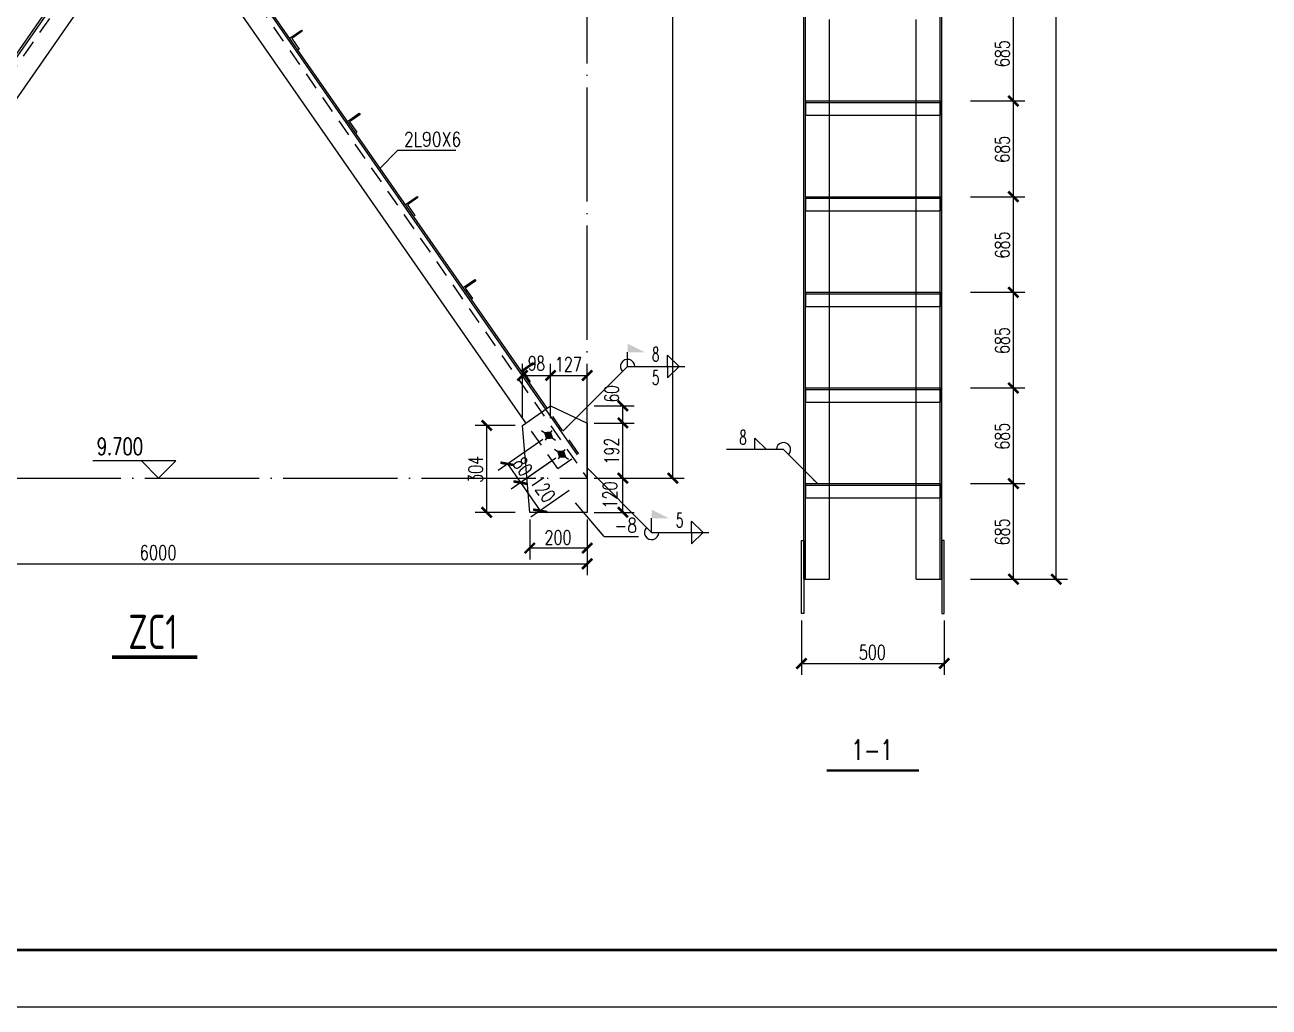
# Model space of a CAD drawing. Extents: x -1389621 to 57380, y -92505 to 283644.
# Drawn here: x -17409 to 8722, y 132267 to 152903 of the extents above; entities that cross this region are included whole.
import ezdxf
from ezdxf.enums import TextEntityAlignment as Align

# ---------------------------------------------------------------- set-up
doc = ezdxf.new("R2010")
doc.units = 0
doc.header["$LTSCALE"] = 100
doc.header["$MEASUREMENT"] = 0
doc.linetypes.add('2', pattern=[5, 3, -2])
doc.linetypes.add('DOTE', pattern=[2.42, 2, -0.2, 0.02, -0.2])
for name, color, linetype in [('10', 7, 'CONTINUOUS'), ('180', 253, '2'), ('BORDER', 7, 'CONTINUOUS'), ('DIM_ELEV', 3, 'CONTINUOUS'), ('DOTE', 1, 'DOTE'), ('TDB_文字', 3, 'CONTINUOUS'), ('TEXT', 7, 'CONTINUOUS'), ('尺寸标注', 253, 'CONTINUOUS'), ('焊缝标注', 253, 'CONTINUOUS')]:
    doc.layers.add(name, color=color, linetype=linetype)
doc.layers.add('PUB_TEXT', color=7, linetype='CONTINUOUS', lineweight=15)
doc.styles.add('_TCH_DIM', font='SIMPLEX', dxfattribs={"bigfont": 'GBCBIG'})
doc.styles.add('HZDX', font='txt.shx', dxfattribs={"width": 0.8, "bigfont": 'hztxt.shx'})
doc.styles.get("Standard").update_dxf_attribs({"font": 'txt', "height": 3, "bigfont": 'hztxt'})
doc.styles.add('TSSD_REIN', font='Tssdeng.shx', dxfattribs={"width": 0.7, "bigfont": 'hztxt.shx'})

# ---------------------------------------------------------------- blocks, each defined once
blk = doc.blocks.new('A$C3BF32849')
at = {"layer": '10'}
for p, q in [((16335, 5977, 200), (16581, 5806, 200)), ((16515, 5974, 200), (16401, 5809, 200)), ((16563, 5649, 200), (16810, 5477, 200)), ((16744, 5645, 200), (16629, 5481, 200))]:
    blk.add_line(p, q, dxfattribs=at)
at = {"layer": '10', "color": 1, "const_width": 45, "elevation": 200}
for points in [[(16405, 5929), (16430, 5850), (16512, 5854), (16487, 5933), (16405, 5929)], [(16633, 5600), (16658, 5522), (16740, 5526), (16715, 5604), (16633, 5600)]]:
    blk.add_lwpolyline(points, dxfattribs=at)
at = {"layer": '10', "const_width": 15, "elevation": 200}
for points in [[(16466, 5891, 1), (16451, 5891, 1), (16466, 5891, 1)], [(16694, 5563, 1), (16679, 5563, 1), (16694, 5563, 1)]]:
    blk.add_lwpolyline(points, format="xyb", close=True, dxfattribs=at)
at = {"layer": '10', "color": 7, "const_width": 45, "elevation": 200}
blk.add_lwpolyline([(21324, 23), (22944, 23)], dxfattribs=at)
at = {"layer": '180', "color": 2, "linetype": 'ByBlock'}
for p, q in [((20924, 3373, 200), (20924, 28489, 200)), ((20954, 3373, 200), (20954, 28489, 200)), ((23314, 3373, 200), (23314, 28489, 200)), ((23344, 3373, 200), (23344, 28489, 200)), ((16642, 26172, 200), (2304, 5549, 200)), ((16964, 5549, 200), (10008, 15555, 200)), ((2835, 6365, 200), (9102, 15379, 200)), ((3205, 6108, 200), (9445, 15085, 200)), ((16433, 6365, 200), (10588, 14773, 200)), ((16064, 6108, 200), (10218, 14516, 200)), ((21374, 11745, 200), (21374, 13169, 200)), ((22894, 11745, 200), (22894, 13169, 200)), ((20954, 11745, 200), (23314, 11745, 200)), ((20954, 11745, 200), (20954, 11495, 200)), ((20954, 11720, 200), (23314, 11720, 200)), ((21374, 11495, 200), (21374, 11745, 200)), ((22894, 11495, 200), (22894, 11745, 200)), ((23314, 11745, 200), (23314, 11495, 200)), ((20954, 11495, 200), (23314, 11495, 200)), ((21374, 10070, 200), (21374, 11495, 200)), ((22894, 10070, 200), (22894, 11495, 200)), ((20954, 10070, 200), (23314, 10070, 200)), ((20954, 10070, 200), (20954, 9820, 200)), ((20954, 10045, 200), (23314, 10045, 200)), ((21374, 9820, 200), (21374, 10070, 200)), ((22894, 9820, 200), (22894, 10070, 200)), ((23314, 10070, 200), (23314, 9820, 200)), ((20954, 9820, 200), (23314, 9820, 200)), ((21374, 8396, 200), (21374, 9820, 200)), ((22894, 8396, 200), (22894, 9820, 200)), ((20954, 8396, 200), (23314, 8396, 200)), ((20954, 8396, 200), (20954, 8146, 200)), ((20954, 8371, 200), (23314, 8371, 200)), ((21374, 8146, 200), (21374, 8396, 200)), ((22894, 8146, 200), (22894, 8396, 200)), ((23314, 8396, 200), (23314, 8146, 200)), ((20954, 8146, 200), (23314, 8146, 200)), ((21374, 6721, 200), (21374, 8146, 200)), ((22894, 6721, 200), (22894, 8146, 200)), ((20954, 6721, 200), (23314, 6721, 200)), ((20954, 6721, 200), (20954, 6471, 200)), ((20954, 6696, 200), (23314, 6696, 200)), ((21374, 6471, 200), (21374, 6721, 200)), ((22894, 6471, 200), (22894, 6721, 200)), ((23314, 6721, 200), (23314, 6471, 200)), ((16002, 6066, 200), (16495, 6408, 200)), ((16495, 6408, 200), (17134, 6107, 200)), ((20954, 6471, 200), (23314, 6471, 200)), ((21374, 5047, 200), (21374, 6471, 200)), ((22894, 5047, 200), (22894, 6471, 200)), ((17134, 6107, 200), (17134, 4543, 200)), ((16130, 4543, 200), (16002, 6066, 200)), ((20954, 5047, 200), (23314, 5047, 200)), ((20954, 5047, 200), (20954, 4797, 200)), ((20954, 5022, 200), (23314, 5022, 200)), ((21374, 4797, 200), (21374, 5047, 200)), ((22894, 4797, 200), (22894, 5047, 200)), ((23314, 5047, 200), (23314, 4797, 200)), ((20954, 4797, 200), (23314, 4797, 200)), ((21374, 3373, 200), (21374, 4797, 200)), ((22894, 3373, 200), (22894, 4797, 200)), ((17134, 4543, 200), (16130, 4543, 200)), ((20884, 2773, 200), (20884, 4053, 200)), ((20884, 4053, 200), (20924, 4053, 200)), ((20924, 4053, 200), (20924, 2773, 200)), ((23384, 4053, 200), (23344, 4053, 200)), ((23344, 4053, 200), (23344, 2773, 200)), ((23384, 2773, 200), (23384, 4053, 200)), ((20924, 3373, 200), (21374, 3373, 200)), ((22894, 3373, 200), (23344, 3373, 200)), ((20924, 2773, 200), (20884, 2773, 200)), ((23344, 2773, 200), (23384, 2773, 200))]:
    blk.add_line(p, q, dxfattribs=at)
at = {"layer": '180'}
for p, q in [((2134, 5143, 200), (17134, 26718, 200)), ((9932, 15503, 200), (17134, 5143, 200))]:
    blk.add_line(p, q, dxfattribs=at)
at = {"layer": '180', "color": 2}
for p, q in [((11929, 12843, 200), (12135, 12986, 200)), ((12149, 12966, 200), (11964, 12837, 200)), ((12135, 12986, 200), (12149, 12966, 200)), ((11964, 12837, 200), (12093, 12652, 200)), ((12093, 12652, 200), (12072, 12638, 200)), ((12941, 11388, 200), (13147, 11531, 200)), ((13161, 11510, 200), (12976, 11382, 200)), ((12976, 11382, 200), (13105, 11197, 200)), ((13147, 11531, 200), (13161, 11510, 200)), ((13105, 11197, 200), (13084, 11183, 200)), ((13953, 9933, 200), (14158, 10075, 200)), ((14173, 10055, 200), (13988, 9926, 200)), ((14158, 10075, 200), (14173, 10055, 200)), ((13988, 9926, 200), (14116, 9742, 200)), ((14116, 9742, 200), (14096, 9727, 200)), ((14965, 8477, 200), (15170, 8620, 200)), ((15185, 8599, 200), (15000, 8471, 200)), ((15170, 8620, 200), (15185, 8599, 200)), ((15000, 8471, 200), (15128, 8286, 200)), ((15128, 8286, 200), (15108, 8272, 200)), ((15977, 7022, 200), (16182, 7164, 200)), ((16197, 7144, 200), (16012, 7015, 200)), ((16012, 7015, 200), (16140, 6831, 200)), ((16182, 7164, 200), (16197, 7144, 200)), ((16140, 6831, 200), (16120, 6816, 200)), ((16989, 5566, 200), (16433, 6365, 200)), ((16619, 5309, 200), (16064, 6108, 200)), ((16619, 5309, 200), (16989, 5566, 200))]:
    blk.add_line(p, q, dxfattribs=at)
at = {"layer": 'DOTE', "linetype": 'DOTE', "ltscale": 10}
for p, q in [((17134, 5143, 200), (17134, 26718, 200)), ((2134, 5143, 200), (17134, 5143, 200))]:
    blk.add_line(p, q, dxfattribs=at)
at = {"layer": 'TDB_文字', "const_width": 60, "elevation": -600}
blk.add_lwpolyline([(8816, 2008), (10310, 2008)], dxfattribs=at)
at = {"layer": '尺寸标注'}
for p, q in [((25344, 3373, 200), (25344, 28489, 200)), ((18634, 5143, 200), (18634, 26718, 200)), ((24594, 11745, 200), (24594, 13419, 200)), ((23844, 11745, 200), (24794, 11745, 200)), ((23844, 11745, 200), (24794, 11745, 200)), ((24594, 10070, 200), (24594, 11745, 200)), ((13817, 10880, -200), (13511, 10569, 200)), ((14837, 10880, -200), (13817, 10880, -200)), ((23844, 10070, 200), (24794, 10070, 200)), ((23844, 10070, 200), (24794, 10070, 200)), ((24594, 8396, 200), (24594, 10070, 200)), ((23844, 8396, 200), (24794, 8396, 200)), ((23844, 8396, 200), (24794, 8396, 200)), ((24594, 6721, 200), (24594, 8396, 200)), ((16002, 6191, 200), (16002, 7141, 200)), ((16495, 6191, 200), (16495, 7141, 200)), ((16495, 6191, 200), (16495, 7141, 200)), ((17134, 6191, 200), (17134, 7141, 200)), ((16002, 6941, 200), (16495, 6941, 200)), ((16495, 6941, 200), (17134, 6941, 200)), ((23844, 6721, 200), (24794, 6721, 200)), ((23844, 6721, 200), (24794, 6721, 200)), ((24594, 5047, 200), (24594, 6721, 200)), ((17259, 6408, 200), (17959, 6408, 200)), ((17759, 6107, 200), (17759, 6408, 200)), ((17259, 6107, 200), (17959, 6107, 200)), ((17259, 6107, 200), (17959, 6107, 200)), ((17759, 5143, 200), (17759, 6107, 200)), ((15877, 6066, 200), (15177, 6066, 200)), ((15377, 4543, 200), (15377, 6066, 200)), ((16356, 5820, 200), (15576, 5278, 200)), ((16356, 5820, 200), (15576, 5278, 200)), ((16584, 5492, 200), (15804, 4949, 200)), ((15740, 5392, 200), (15968, 5064, 200)), ((16479, 5419, 200), (15804, 4949, 200)), ((15968, 5064, 200), (16311, 4571, 200)), ((17259, 5143, 200), (17959, 5143, 200)), ((17259, 5143, 200), (17959, 5143, 200)), ((17759, 4543, 200), (17759, 5143, 200)), ((17884, 5143, 200), (18834, 5143, 200)), ((23844, 5047, 200), (24794, 5047, 200)), ((23844, 5047, 200), (24794, 5047, 200)), ((24594, 3373, 200), (24594, 5047, 200)), ((16821, 4926, 200), (16146, 4457, 200)), ((17434, 4121, -400), (16933, 4712, -600)), ((15877, 4543, 200), (15177, 4543, 200)), ((16130, 4418, 200), (16130, 3718, 200)), ((17134, 4418, 200), (17134, 3718, 200)), ((17134, 4393, 200), (17134, 3443, 200)), ((17259, 4543, 200), (17959, 4543, 200)), ((17434, 4121, -400), (18031, 4121, -400)), ((17134, 3918, 200), (16130, 3918, 200)), ((2134, 3643, 200), (17134, 3643, 200)), ((23844, 3373, 200), (24794, 3373, 200)), ((24594, 3373, 200), (25544, 3373, 200)), ((20884, 2648, 200), (20884, 1698, 200)), ((23384, 2648, 200), (23384, 1698, 200)), ((20884, 1898, 200), (23384, 1898, 200))]:
    blk.add_line(p, q, dxfattribs=at)
at = {"layer": '尺寸标注', "const_width": 45, "elevation": 200}
for points in [[(24506, 11833), (24683, 11656)], [(24506, 11833), (24683, 11656)], [(24506, 10159), (24683, 9982)], [(24506, 10159), (24683, 9982)], [(24506, 8484), (24683, 8308)], [(24506, 8484), (24683, 8308)], [(15914, 6852), (16091, 7029)], [(16406, 6852), (16583, 7029)], [(16406, 6852), (16583, 7029)], [(17046, 6852), (17223, 7029)], [(24506, 6810), (24683, 6633)], [(24506, 6810), (24683, 6633)], [(17671, 6497), (17848, 6320)], [(15289, 6154), (15466, 5977)], [(17671, 6196), (17848, 6019)], [(17671, 6196), (17848, 6019)], [(15617, 5414), (15863, 5370)], [(15617, 5414), (15863, 5370)], [(17671, 5232), (17848, 5055)], [(17671, 5232), (17848, 5055)], [(18546, 5232), (18723, 5055)], [(15845, 5086), (16091, 5041)], [(15845, 5086), (16091, 5041)], [(24506, 5135), (24683, 4959)], [(24506, 5135), (24683, 4959)], [(15289, 4632), (15466, 4455)], [(16188, 4593), (16434, 4549)], [(17671, 4632), (17848, 4455)], [(16042, 3830), (16219, 4007)], [(17046, 3830), (17223, 4007)], [(17046, 3555), (17223, 3732)], [(24506, 3461), (24683, 3284)], [(25256, 3461), (25433, 3284)], [(20796, 1809), (20973, 1986)], [(23296, 1809), (23473, 1986)]]:
    blk.add_lwpolyline(points, dxfattribs=at)
at = {"layer": '焊缝标注'}
for p, q in [((17843, 7097, 200), (17843, 7347, 200)), ((18543, 7297, 200), (18743, 7097, 200)), ((18543, 7097, 200), (18543, 7297, 200)), ((16711, 5966, 200), (17843, 7097, 200)), ((17843, 7097, 200), (18843, 7097, 200)), ((18543, 6897, 200), (18743, 7097, 200)), ((18543, 7097, 200), (18543, 6897, 200)), ((20272, 5641, 200), (20072, 5841, 200)), ((20072, 5641, 200), (20072, 5841, 200)), ((20572, 5641, 200), (19572, 5641, 200)), ((21164, 5047, 200), (20572, 5641, 200)), ((17134, 5325, 200), (18263, 4190, 200)), ((18263, 4190, 200), (18263, 4440, 200)), ((18963, 4390, 200), (19163, 4190, 200)), ((18963, 4190, 200), (18963, 4390, 200)), ((18263, 4190, 200), (19263, 4190, 200)), ((18963, 3990, 200), (19163, 4190, 200)), ((18963, 4190, 200), (18963, 3990, 200))]:
    blk.add_line(p, q, dxfattribs=at)
for centre, start, end in [((17843, 7097, 200), 0, 224.9772), ((20572, 5641, 200), 314.9316, 180), ((18263, 4190, 200), 134.8403, 0)]:
    blk.add_arc(centre, 125, start, end, dxfattribs=at)
for points in [[(17843, 7347, 200), (18143, 7347, 200), (17843, 7497, 200)], [(16711, 5966, 200), (16792, 6026, 200), (16771, 6047, 200)], [(17134, 5325, 200), (17194, 5244, 200), (17215, 5265, 200)], [(21164, 5047, 200), (21104, 5128, 200), (21083, 5107, 200)], [(18263, 4440, 200), (18563, 4440, 200), (18263, 4590, 200)]]:
    blk.add_solid(points, dxfattribs=at)
at = {"layer": '10', "color": 7, "width": 1.152215}
blk.add_text('1-1', height=350, dxfattribs=at).set_placement((21756, 208, 200), (22485, 208, 200), align=Align.FIT)
at = {"layer": 'TEXT', "style": 'TSSD_REIN', "width": 0.75}
blk.add_text('ZC1', height=600.3, dxfattribs=at).set_placement((9104, 2151, -600))
at = {"layer": '尺寸标注'}
for s, rotation, width, p, p2 in [('685', 90, 0.910001, (24524, 12337, 200), (24524, 12810, 200)), ('685', 90, 0.910001, (24524, 10663, 200), (24524, 11135, 200)), ('685', 90, 0.909998, (24524, 8988, 200), (24524, 9461, 200)), ('685', 90, 0.909998, (24524, 7314, 200), (24524, 7786, 200)), ('60', 90, 0.909997, (17689, 6469, 200), (17689, 6767, 200)), ('685', 90, 0.909998, (24524, 5639, 200), (24524, 6112, 200)), ('192', 90, 0.982798, (17689, 5380, 200), (17689, 5853, 200)), ('304', 90, 0.893453, (15307, 5060, 200), (15307, 5532, 200)), ('80', 304.8092, 0.910004, (15822, 5397, 200), (15991, 5153, 200)), ('120', 304.8091, 0.9828, (16123, 5077), (16393, 4689)), ('120', 90, 0.982798, (17661, 4610, 200), (17661, 5083, 200)), ('685', 90, 0.910001, (24524, 3965, 200), (24524, 4437, 200))]:
    blk.add_text(s, height=250, rotation=rotation, dxfattribs=dict(at, width=width)).set_placement(p, p2, align=Align.FIT)
at = {"layer": '尺寸标注', "style": 'HZDX', "width": 0.8}
for s, p in [('2L90X6', (13927, 10950, -200)), ('-8', (17613, 4191, -400))]:
    blk.add_text(s, height=250.1, dxfattribs=at).set_placement(p)
at = {"layer": '尺寸标注'}
for s, width, p, p2 in [('98', 0.909993, (16100, 7026, 200), (16397, 7026, 200)), ('127', 0.982801, (16570, 7011, 200), (17042, 7011, 200)), ('200', 0.909995, (16388, 3978, 200), (16861, 3978, 200)), ('6000', 0.910001, (9302, 3713, 200), (9949, 3713, 200)), ('500', 0.909995, (21889, 1968, 200), (22362, 1968, 200))]:
    blk.add_text(s, height=250, dxfattribs=dict(at, width=width)).set_placement(p, p2, align=Align.FIT)
at = {"layer": '焊缝标注'}
for s, width, p, p2 in [('8', 0.909982, (18273, 7187, 200), (18396, 7187, 200)), ('5', 0.909982, (18273, 6777, 200), (18396, 6777, 200)), ('8', 0.909982, (19802, 5731, 200), (19924, 5731, 200)), ('5', 0.910005, (18693, 4280, 200), (18815, 4280, 200))]:
    blk.add_text(s, height=250, dxfattribs=dict(at, width=width)).set_placement(p, p2, align=Align.FIT)

msp = doc.modelspace()

# ---------------------------------------------------------------- linework, layer by layer
at = {"layer": 'BORDER'}
msp.add_lwpolyline([(-43539.856, 132267.015), (-43539.856, 203547.015), (57380.144, 203547.015), (57380.144, 132267.015)], close=True, dxfattribs=at)
at = {"layer": 'BORDER', "const_width": 60}
msp.add_lwpolyline([(-40539.856, 133467.015), (-40539.856, 202347.015), (56180.144, 202347.015), (56180.144, 133467.015)], close=True, dxfattribs=at)
at = {"layer": 'DIM_ELEV'}
for p, q in [((-14240.253, 143742.243, 200), (-15978.507, 143742.243, 200)), ((-14600.433, 143382.063, 200), (-14960.613, 143742.243, 200)), ((-14600.433, 143382.063, 200), (-14240.253, 143742.243, 200))]:
    msp.add_line(p, q, dxfattribs=at)

# ---------------------------------------------------------------- block references
at = {"layer": '10', "ltscale": 100, "xscale": 1.2, "yscale": 1.2, "zscale": 1.2}
msp.add_blockref('A$C3BF32849', (-26161.441, 137209.864, -40), dxfattribs=at)

# ---------------------------------------------------------------- texts
at = {"layer": 'PUB_TEXT', "style": '_TCH_DIM', "width": 0.705882}
msp.add_text('9.700', height=357.1785, dxfattribs=at).set_placement((-15899.029, 143868.306, 200))

doc.saveas('drawing.dxf')
